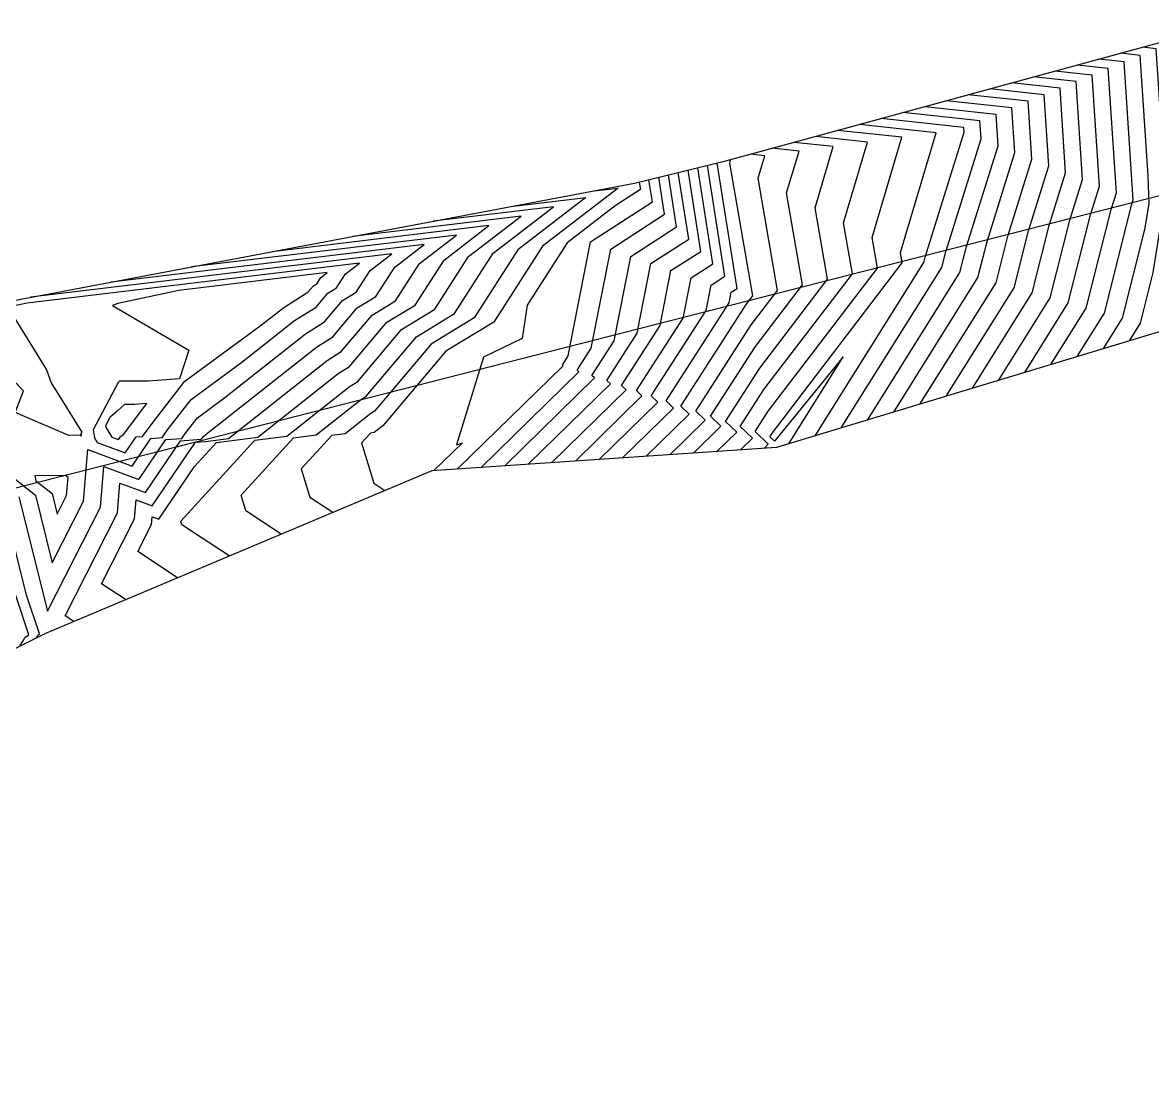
# Model space of a CAD drawing. Header units: metres. Extents: x 419533 to 423558, y 4805342 to 4807578.
# Drawn here: x 419831.6 to 419981.5, y 4805487.6 to 4805628.1 of the extents above; entities that cross this region are included whole.
import ezdxf

# ---------------------------------------------------------------- set-up
doc = ezdxf.new("R2010")
doc.units = ezdxf.units.M
for name, color, linetype in [('C-TINN-BNDY', 110, 'Continuous'), ('C-TOPO-MAJR', 9, 'Continuous'), ('C-TOPO-MINR', 8, 'Continuous')]:
    doc.layers.add(name, color=color, linetype=linetype)

# ---------------------------------------------------------------- blocks, each defined once
blk = doc.blocks.new('tower_bases_layout_1')
at = {"color": 31, "lineweight": 30, "true_color": 0xffbd7a, "elevation": 1718.01}
blk.add_lwpolyline([(423449.83, 4807399.59), (423130.59, 4807500.11), (421950.92, 4806613), (421795.04, 4806430.99), (421305.02, 4806147.04), (421305.02, 4806147.04), (420630.08, 4805770.97), (419765.16, 4805549.54), (419617.36, 4805580.09)], dxfattribs=at)
blk = doc.blocks.new('leg_extensions_profiles_1')
at = {"layer": 'C-TINN-BNDY', "color": 110, "linetype": 'Continuous', "lineweight": -3, "flags": 128}
blk.add_lwpolyline([(419983.09, 4805587.31), (419931.61, 4805571.72), (419885.86, 4805568.64), (419834.59, 4805547.05), (419779.05, 4805519.4), (419771.17, 4805516.39), (419709.29, 4805488.35), (419650.7, 4805487.57), (419649.3, 4805488.03), (419632.07, 4805498.6), (419600.04, 4805585.55), (419597, 4805589.76), (419597, 4805589.76), (419600.98, 4805595.33), (419605.48, 4805596.53), (419616.47, 4805598.67), (419620.51, 4805598.17), (419623.11, 4805597.79), (419656.56, 4805587.31), (419727.7, 4805575.56), (419825.47, 4805590.32), (419912.73, 4805606.8), (419924.85, 4805609.76), (419987.12, 4805626.76)], dxfattribs=at)
at = {"layer": 'C-TOPO-MAJR', "color": 9, "linetype": 'Continuous', "lineweight": -3, "flags": 128}
for points, elevation in [([(419971.48, 4805583.8), (419975.09, 4805589.56), (419978.74, 4805604.02), (419978.92, 4805604.61), (419977.72, 4805622.91), (419974.36, 4805623.27)], 1525), ([(419954.09, 4805578.53), (419963.11, 4805592.93), (419965.02, 4805600.5), (419967.71, 4805609.1), (419967.09, 4805618.56), (419959.92, 4805619.33)], 1520), ([(419936.71, 4805573.27), (419951.13, 4805596.29), (419951.31, 4805596.98), (419956.49, 4805613.59), (419956.45, 4805614.21), (419945.47, 4805615.39)], 1515), ([(419920.56, 4805570.98), (419924.21, 4805574.56), (419922.85, 4805575.87), (419928.8, 4805585.13), (419935.04, 4805593.32), (419932.93, 4805605.53), (419934.58, 4805611.06), (419931.03, 4805611.44)], 1510), ([(419904.92, 4805569.92), (419913.74, 4805578.57), (419913.01, 4805579.27), (419919.21, 4805588.91), (419920.25, 4805594.24), (419923.15, 4805596.12), (419921.15, 4805608.85)], 1505), ([(419889.28, 4805568.87), (419903.27, 4805582.58), (419903.18, 4805582.66), (419903.96, 4805583.89), (419906.93, 4805599.01), (419915.14, 4805604.33), (419914.67, 4805607.27)], 1500), ([(419858.99, 4805557.33), (419852.7, 4805561.47), (419852.56, 4805561.94), (419862.4, 4805572.69), (419866.64, 4805573.24), (419874.89, 4805579.77), (419876.06, 4805580.5), (419881.86, 4805587.39), (419886.27, 4805590.08), (419890.75, 4805597.06), (419897.72, 4805602.43), (419875.35, 4805599.74)], 1495), ([(419826.88, 4805570.44), (419833.28, 4805565.39), (419835.51, 4805556.43), (419839.66, 4805564.58), (419840.21, 4805571.44), (419846.09, 4805569.25), (419848.59, 4805572.94), (419850.08, 4805573.07), (419850.94, 4805574.24), (419853.92, 4805578.09), (419860.67, 4805583.04), (419867.66, 4805588.57), (419870.53, 4805590.37), (419872.06, 4805592.2), (419873.23, 4805592.91), (419874.42, 4805594.77), (419876.27, 4805596.19), (419832.16, 4805590.89), (419829.62, 4805590.35), (419834.74, 4805582.04), (419835.36, 4805580.31), (419839.43, 4805573.78), (419839.31, 4805573.54), (419839.31, 4805573.54), (419839.36, 4805573.22), (419839.19, 4805573.35), (419837.7, 4805573.33), (419830.6, 4805576.37), (419831.71, 4805579.25), (419826.43, 4805584.64)], 1490)]:
    blk.add_lwpolyline(points, dxfattribs=dict(at, elevation=elevation))
at = {"layer": 'C-TOPO-MINR', "color": 8, "linetype": 'Continuous', "lineweight": -3, "flags": 128}
for points, elevation in [([(419978.44, 4805585.9), (419979.88, 4805588.21), (419981.58, 4805594.96), (419982.99, 4805603.76), (419982.72, 4805613.32), (419981.98, 4805624.65), (419980.13, 4805624.85)], 1527), ([(419974.96, 4805584.85), (419977.49, 4805588.89), (419980.46, 4805600.68), (419981.01, 4805604.08), (419980.9, 4805607.77), (419979.85, 4805623.78), (419977.25, 4805624.06)], 1526), ([(419964.53, 4805581.69), (419970.3, 4805590.91), (419973.25, 4805602.61), (419974.44, 4805606.41), (419973.47, 4805621.17), (419968.58, 4805621.7)], 1523), ([(419968, 4805582.75), (419972.69, 4805590.23), (419975.99, 4805603.31), (419976.68, 4805605.51), (419975.59, 4805622.04), (419971.47, 4805622.49)], 1524), ([(419957.57, 4805579.59), (419965.51, 4805592.25), (419967.76, 4805601.2), (419969.95, 4805608.2), (419969.21, 4805619.43), (419962.8, 4805620.12)], 1521), ([(419961.05, 4805580.64), (419967.9, 4805591.58), (419970.51, 4805601.91), (419972.19, 4805607.3), (419971.34, 4805620.3), (419965.69, 4805620.91)], 1522), ([(419950.62, 4805577.48), (419960.71, 4805593.6), (419962.28, 4805599.8), (419965.46, 4805610), (419964.96, 4805617.69), (419957.03, 4805618.54)], 1519), ([(419943.66, 4805575.37), (419955.92, 4805594.95), (419956.79, 4805598.39), (419960.98, 4805611.79), (419960.71, 4805615.95), (419951.25, 4805616.96)], 1517), ([(419947.14, 4805576.43), (419958.32, 4805594.27), (419959.53, 4805599.09), (419963.22, 4805610.89), (419962.83, 4805616.82), (419954.14, 4805617.75)], 1518), ([(419940.19, 4805574.32), (419953.53, 4805595.62), (419954.05, 4805597.69), (419958.73, 4805612.69), (419958.58, 4805615.08), (419948.36, 4805616.18)], 1516), ([(419933.23, 4805572.21), (419940.45, 4805583.74), (419931.34, 4805572.55), (419930.72, 4805573.15), (419931.06, 4805573.68), (419948.28, 4805596.26), (419948.05, 4805597.62), (419952.76, 4805613.51), (419942.58, 4805614.6)], 1514), ([(419926.81, 4805571.4), (419928.4, 4805572.95), (419926.78, 4805574.51), (419929.93, 4805579.41), (419941.66, 4805594.79), (419940.49, 4805601.57), (419943.67, 4805612.28), (419936.81, 4805613.02)], 1512), ([(419929.94, 4805571.61), (419930.49, 4805572.15), (419928.75, 4805573.83), (419930.49, 4805576.54), (419944.97, 4805595.53), (419944.27, 4805599.6), (419948.21, 4805612.9), (419939.7, 4805613.81)], 1513), ([(419923.69, 4805571.19), (419926.31, 4805573.76), (419924.81, 4805575.19), (419929.36, 4805582.27), (419938.35, 4805594.05), (419936.71, 4805603.55), (419939.12, 4805611.67), (419933.92, 4805612.23)], 1511), ([(419911.17, 4805570.34), (419917.93, 4805576.96), (419916.95, 4805577.91), (419925.31, 4805590.92), (419925.58, 4805592.33), (419926.35, 4805592.83), (419923.74, 4805609.48)], 1507), ([(419914.3, 4805570.56), (419920.02, 4805576.16), (419918.91, 4805577.23), (419927.67, 4805590.85), (419928.43, 4805591.85), (419925.38, 4805609.48), (419925.48, 4805609.84), (419925.25, 4805609.87)], 1508), ([(419917.43, 4805570.77), (419922.12, 4805575.36), (419920.88, 4805576.55), (419928.23, 4805587.99), (419931.74, 4805592.58), (419929.16, 4805607.5), (419930.03, 4805610.45), (419928.14, 4805610.66)], 1509), ([(419895.54, 4805569.29), (419907.46, 4805580.97), (419907.11, 4805581.3), (419910.06, 4805585.9), (419912.26, 4805597.1), (419918.34, 4805601.04), (419917.26, 4805607.9)], 1502), ([(419898.66, 4805569.5), (419909.55, 4805580.17), (419909.08, 4805580.62), (419913.11, 4805586.9), (419914.92, 4805596.15), (419919.94, 4805599.4), (419918.56, 4805608.22)], 1503), ([(419901.79, 4805569.71), (419911.65, 4805579.37), (419911.04, 4805579.95), (419916.16, 4805587.9), (419917.59, 4805595.2), (419921.55, 4805597.76), (419919.85, 4805608.54)], 1504), ([(419908.05, 4805570.13), (419915.83, 4805577.76), (419914.98, 4805578.59), (419922.26, 4805589.91), (419922.92, 4805593.29), (419924.75, 4805594.47), (419922.44, 4805609.17)], 1506), ([(419913.38, 4805606.95), (419913.53, 4805605.97), (419910.17, 4805603.79), (419903.81, 4805598.89), (419898.5, 4805590.62), (419897.84, 4805586.19), (419892.71, 4805583.71), (419889.12, 4805572.08), (419889.93, 4805572.36), (419886.15, 4805568.66)], 1499), ([(419892.41, 4805569.08), (419905.36, 4805581.77), (419905.14, 4805581.98), (419907.01, 4805584.89), (419909.59, 4805598.06), (419916.74, 4805602.69), (419915.97, 4805607.59)], 1501), ([(419896.72, 4805603.77), (419906.3, 4805604.93), (419897.28, 4805597.98), (419891.48, 4805588.94), (419885.78, 4805585.46), (419878.27, 4805576.55), (419877.79, 4805576.25), (419874.37, 4805573.54), (419872.61, 4805573.32), (419868.54, 4805568.87), (419869.68, 4805565.14), (419872.75, 4805563.12)], 1497), ([(419907.41, 4805605.79), (419910.59, 4805606.17), (419900.54, 4805598.43), (419894.09, 4805588.37), (419887.74, 4805584.5), (419879.37, 4805574.58), (419879.23, 4805574.49), (419878.23, 4805573.7), (419877.72, 4805573.63), (419876.53, 4805572.33), (419878.17, 4805566.98), (419879.63, 4805566.01)], 1498), ([(419865.87, 4805560.22), (419861.19, 4805563.31), (419860.55, 4805565.4), (419867.51, 4805573), (419870.51, 4805573.39), (419876.34, 4805578.01), (419877.16, 4805578.53), (419883.82, 4805586.43), (419888.87, 4805589.51), (419894.01, 4805597.52), (419902.01, 4805603.68), (419886.04, 4805601.76)], 1496), ([(419852.11, 4805554.43), (419846.84, 4805557.9), (419848.67, 4805561.5), (419848.76, 4805562.54), (419849.65, 4805562.21), (419854.39, 4805569.21), (419857.29, 4805572.37), (419862.78, 4805573.08), (419873.45, 4805581.53), (419874.95, 4805582.48), (419879.9, 4805588.35), (419883.66, 4805590.64), (419887.48, 4805596.6), (419893.43, 4805601.18), (419864.66, 4805597.72)], 1494), ([(419845.23, 4805551.53), (419842.03, 4805553.64), (419846.42, 4805562.27), (419846.62, 4805564.77), (419848.76, 4805563.97), (419854.49, 4805572.42), (419855.84, 4805572.53), (419858.91, 4805572.93), (419872, 4805583.29), (419873.84, 4805584.45), (419877.94, 4805589.31), (419881.05, 4805591.21), (419884.22, 4805596.14), (419889.14, 4805599.93), (419853.98, 4805595.71)], 1493), ([(419831.09, 4805565.18), (419834.88, 4805549.98), (419841.91, 4805563.81), (419842.35, 4805569.21), (419846.98, 4805567.49), (419850.56, 4805572.77), (419852.68, 4805572.94), (419853.15, 4805573.58), (419854.76, 4805575.66), (419858.42, 4805578.34), (419869.11, 4805586.81), (419871.63, 4805588.4), (419874.02, 4805591.24), (419875.84, 4805592.35), (419877.69, 4805595.22), (419880.56, 4805597.44), (419832.61, 4805591.67)], 1491), ([(419838.35, 4805548.64), (419837.22, 4805549.38), (419844.17, 4805563.04), (419844.48, 4805566.99), (419847.87, 4805565.73), (419852.52, 4805572.59), (419855.28, 4805572.82), (419855.35, 4805572.92), (419855.6, 4805573.24), (419856.16, 4805573.65), (419870.55, 4805585.05), (419872.74, 4805586.43), (419875.98, 4805590.28), (419878.45, 4805591.78), (419880.95, 4805595.68), (419884.85, 4805598.69), (419843.29, 4805593.69)], 1492), ([(419833.45, 4805546.49), (419833.41, 4805546.5), (419833.53, 4805546.66), (419833.64, 4805546.87), (419833.82, 4805546.99), (419832.1, 4805552.14), (419828.9, 4805564.98), (419826.32, 4805567.01), (419825.45, 4805568.41), (419822.56, 4805570.02), (419822.15, 4805570.7), (419822.2, 4805571.07), (419822.16, 4805572.32), (419822.86, 4805575.17), (419822.34, 4805585.47), (419820.28, 4805586.99), (419817.58, 4805587.75), (419808.89, 4805587.82)], 1492), ([(419831.37, 4805545.45), (419831.27, 4805545.49), (419831.58, 4805545.93), (419831.91, 4805546.53), (419832.42, 4805546.87), (419827.53, 4805561.45), (419826.71, 4805564.77), (419826.04, 4805565.3), (419824.75, 4805567.37), (419820.66, 4805569.64), (419820.56, 4805569.66), (419820.48, 4805569.69), (419820.5, 4805569.78), (419819.97, 4805570.77), (419820.88, 4805574.41), (419820.46, 4805582.55), (419817.17, 4805584.99), (419812.85, 4805586.21), (419798.95, 4805586.32)], 1493)]:
    blk.add_lwpolyline(points, dxfattribs=dict(at, elevation=elevation))
for points, elevation in [([(419844.41, 4805580.51), (419844.33, 4805580.43), (419844.25, 4805580.36), (419840.94, 4805574.08), (419841.13, 4805572.99), (419841.48, 4805572.39), (419845.2, 4805571.01), (419846.63, 4805573.12), (419847.48, 4805573.19), (419848.74, 4805574.9), (419853.08, 4805580.52), (419862.93, 4805587.73), (419866.21, 4805590.33), (419869.42, 4805592.35), (419870.11, 4805593.16), (419870.63, 4805593.48), (419871.16, 4805594.31), (419871.98, 4805594.94), (419852.31, 4805592.58), (419844.19, 4805590.86), (419843.48, 4805590.58), (419853.61, 4805584.66), (419852.4, 4805580.83), (419848.26, 4805580.55), (419844.41, 4805580.51)], 1489), ([(419845.09, 4805577.43), (419844.13, 4805576.53), (419843.14, 4805575.7), (419842.57, 4805574.61), (419842.6, 4805574.42), (419843.39, 4805573.11), (419844.31, 4805572.77), (419844.66, 4805573.29), (419844.87, 4805573.31), (419846.53, 4805575.56), (419848.07, 4805577.56), (419846.37, 4805577.45), (419845.09, 4805577.43)], 1488), ([(419837.26, 4805568), (419833.19, 4805567.94), (419833.33, 4805567.29), (419835.48, 4805565.6), (419836.15, 4805562.89), (419837.4, 4805565.35), (419837.6, 4805567.75), (419837.26, 4805568)], 1489)]:
    blk.add_lwpolyline(points, close=True, dxfattribs=dict(at, elevation=elevation))

msp = doc.modelspace()

# ---------------------------------------------------------------- linework, layer by layer
at = {"layer": 'C-TOPO-MAJR', "color": 9, "linetype": 'Continuous', "lineweight": -3, "flags": 128}
for points, elevation in [([(419971.48, 4805583.8), (419975.09, 4805589.56), (419978.74, 4805604.02), (419978.92, 4805604.61), (419977.72, 4805622.91), (419974.36, 4805623.27)], 1525), ([(419954.09, 4805578.53), (419963.11, 4805592.93), (419965.02, 4805600.5), (419967.71, 4805609.1), (419967.09, 4805618.56), (419959.92, 4805619.33)], 1520), ([(419936.71, 4805573.27), (419951.13, 4805596.29), (419951.31, 4805596.98), (419956.49, 4805613.59), (419956.45, 4805614.21), (419945.47, 4805615.39)], 1515), ([(419920.56, 4805570.98), (419924.21, 4805574.56), (419922.85, 4805575.87), (419928.8, 4805585.13), (419935.04, 4805593.32), (419932.93, 4805605.53), (419934.58, 4805611.06), (419931.03, 4805611.44)], 1510), ([(419904.92, 4805569.92), (419913.74, 4805578.57), (419913.01, 4805579.27), (419919.21, 4805588.91), (419920.25, 4805594.24), (419923.15, 4805596.12), (419921.15, 4805608.85)], 1505), ([(419889.28, 4805568.87), (419903.27, 4805582.58), (419903.18, 4805582.66), (419903.96, 4805583.89), (419906.93, 4805599.01), (419915.14, 4805604.33), (419914.67, 4805607.27)], 1500), ([(419858.99, 4805557.33), (419852.7, 4805561.47), (419852.56, 4805561.94), (419862.4, 4805572.69), (419866.64, 4805573.24), (419874.89, 4805579.77), (419876.06, 4805580.5), (419881.86, 4805587.39), (419886.27, 4805590.08), (419890.75, 4805597.06), (419897.72, 4805602.43), (419875.35, 4805599.74)], 1495), ([(419826.88, 4805570.44), (419833.28, 4805565.39), (419835.51, 4805556.43), (419839.66, 4805564.58), (419840.21, 4805571.44), (419846.09, 4805569.25), (419848.59, 4805572.94), (419850.08, 4805573.07), (419850.94, 4805574.24), (419853.92, 4805578.09), (419860.67, 4805583.04), (419867.66, 4805588.57), (419870.53, 4805590.37), (419872.06, 4805592.2), (419873.23, 4805592.91), (419874.42, 4805594.77), (419876.27, 4805596.19), (419832.16, 4805590.89), (419829.62, 4805590.35), (419834.74, 4805582.04), (419835.36, 4805580.31), (419839.43, 4805573.78), (419839.31, 4805573.54), (419839.31, 4805573.54), (419839.36, 4805573.22), (419839.19, 4805573.35), (419837.7, 4805573.33), (419830.6, 4805576.37), (419831.71, 4805579.25), (419826.43, 4805584.64)], 1490)]:
    msp.add_lwpolyline(points, dxfattribs=dict(at, elevation=elevation))
at = {"layer": 'C-TOPO-MINR', "color": 8, "linetype": 'Continuous', "lineweight": -3, "flags": 128}
for points, elevation in [([(419978.44, 4805585.9), (419979.88, 4805588.21), (419981.58, 4805594.96), (419982.99, 4805603.76), (419982.72, 4805613.32), (419981.98, 4805624.65), (419980.13, 4805624.85)], 1527), ([(419974.96, 4805584.85), (419977.49, 4805588.89), (419980.46, 4805600.68), (419981.01, 4805604.08), (419980.9, 4805607.77), (419979.85, 4805623.78), (419977.25, 4805624.06)], 1526), ([(419964.53, 4805581.69), (419970.3, 4805590.91), (419973.25, 4805602.61), (419974.44, 4805606.41), (419973.47, 4805621.17), (419968.58, 4805621.7)], 1523), ([(419968, 4805582.75), (419972.69, 4805590.23), (419975.99, 4805603.31), (419976.68, 4805605.51), (419975.59, 4805622.04), (419971.47, 4805622.49)], 1524), ([(419957.57, 4805579.59), (419965.51, 4805592.25), (419967.76, 4805601.2), (419969.95, 4805608.2), (419969.21, 4805619.43), (419962.8, 4805620.12)], 1521), ([(419961.05, 4805580.64), (419967.9, 4805591.58), (419970.51, 4805601.91), (419972.19, 4805607.3), (419971.34, 4805620.3), (419965.69, 4805620.91)], 1522), ([(419950.62, 4805577.48), (419960.71, 4805593.6), (419962.28, 4805599.8), (419965.46, 4805610), (419964.96, 4805617.69), (419957.03, 4805618.54)], 1519), ([(419943.66, 4805575.37), (419955.92, 4805594.95), (419956.79, 4805598.39), (419960.98, 4805611.79), (419960.71, 4805615.95), (419951.25, 4805616.96)], 1517), ([(419947.14, 4805576.43), (419958.32, 4805594.27), (419959.53, 4805599.09), (419963.22, 4805610.89), (419962.83, 4805616.82), (419954.14, 4805617.75)], 1518), ([(419940.19, 4805574.32), (419953.53, 4805595.62), (419954.05, 4805597.69), (419958.73, 4805612.69), (419958.58, 4805615.08), (419948.36, 4805616.18)], 1516), ([(419933.23, 4805572.21), (419940.45, 4805583.74), (419931.34, 4805572.55), (419930.72, 4805573.15), (419931.06, 4805573.68), (419948.28, 4805596.26), (419948.05, 4805597.62), (419952.76, 4805613.51), (419942.58, 4805614.6)], 1514), ([(419926.81, 4805571.4), (419928.4, 4805572.95), (419926.78, 4805574.51), (419929.93, 4805579.41), (419941.66, 4805594.79), (419940.49, 4805601.57), (419943.67, 4805612.28), (419936.81, 4805613.02)], 1512), ([(419929.94, 4805571.61), (419930.49, 4805572.15), (419928.75, 4805573.83), (419930.49, 4805576.54), (419944.97, 4805595.53), (419944.27, 4805599.6), (419948.21, 4805612.9), (419939.7, 4805613.81)], 1513), ([(419923.69, 4805571.19), (419926.31, 4805573.76), (419924.81, 4805575.19), (419929.36, 4805582.27), (419938.35, 4805594.05), (419936.71, 4805603.55), (419939.12, 4805611.67), (419933.92, 4805612.23)], 1511), ([(419911.17, 4805570.34), (419917.93, 4805576.96), (419916.95, 4805577.91), (419925.31, 4805590.92), (419925.58, 4805592.33), (419926.35, 4805592.83), (419923.74, 4805609.48)], 1507), ([(419914.3, 4805570.56), (419920.02, 4805576.16), (419918.91, 4805577.23), (419927.67, 4805590.85), (419928.43, 4805591.85), (419925.38, 4805609.48), (419925.48, 4805609.84), (419925.25, 4805609.87)], 1508), ([(419917.43, 4805570.77), (419922.12, 4805575.36), (419920.88, 4805576.55), (419928.23, 4805587.99), (419931.74, 4805592.58), (419929.16, 4805607.5), (419930.03, 4805610.45), (419928.14, 4805610.66)], 1509), ([(419895.54, 4805569.29), (419907.46, 4805580.97), (419907.11, 4805581.3), (419910.06, 4805585.9), (419912.26, 4805597.1), (419918.34, 4805601.04), (419917.26, 4805607.9)], 1502), ([(419898.66, 4805569.5), (419909.55, 4805580.17), (419909.08, 4805580.62), (419913.11, 4805586.9), (419914.92, 4805596.15), (419919.94, 4805599.4), (419918.56, 4805608.22)], 1503), ([(419901.79, 4805569.71), (419911.65, 4805579.37), (419911.04, 4805579.95), (419916.16, 4805587.9), (419917.59, 4805595.2), (419921.55, 4805597.76), (419919.85, 4805608.54)], 1504), ([(419908.05, 4805570.13), (419915.83, 4805577.76), (419914.98, 4805578.59), (419922.26, 4805589.91), (419922.92, 4805593.29), (419924.75, 4805594.47), (419922.44, 4805609.17)], 1506), ([(419913.38, 4805606.95), (419913.53, 4805605.97), (419910.17, 4805603.79), (419903.81, 4805598.89), (419898.5, 4805590.62), (419897.84, 4805586.19), (419892.71, 4805583.71), (419889.12, 4805572.08), (419889.93, 4805572.36), (419886.15, 4805568.66)], 1499), ([(419892.41, 4805569.08), (419905.36, 4805581.77), (419905.14, 4805581.98), (419907.01, 4805584.89), (419909.59, 4805598.06), (419916.74, 4805602.69), (419915.97, 4805607.59)], 1501), ([(419896.72, 4805603.77), (419906.3, 4805604.93), (419897.28, 4805597.98), (419891.48, 4805588.94), (419885.78, 4805585.46), (419878.27, 4805576.55), (419877.79, 4805576.25), (419874.37, 4805573.54), (419872.61, 4805573.32), (419868.54, 4805568.87), (419869.68, 4805565.14), (419872.75, 4805563.12)], 1497), ([(419907.41, 4805605.79), (419910.59, 4805606.17), (419900.54, 4805598.43), (419894.09, 4805588.37), (419887.74, 4805584.5), (419879.37, 4805574.58), (419879.23, 4805574.49), (419878.23, 4805573.7), (419877.72, 4805573.63), (419876.53, 4805572.33), (419878.17, 4805566.98), (419879.63, 4805566.01)], 1498), ([(419865.87, 4805560.22), (419861.19, 4805563.31), (419860.55, 4805565.4), (419867.51, 4805573), (419870.51, 4805573.39), (419876.34, 4805578.01), (419877.16, 4805578.53), (419883.82, 4805586.43), (419888.87, 4805589.51), (419894.01, 4805597.52), (419902.01, 4805603.68), (419886.04, 4805601.76)], 1496), ([(419852.11, 4805554.43), (419846.84, 4805557.9), (419848.67, 4805561.5), (419848.76, 4805562.54), (419849.65, 4805562.21), (419854.39, 4805569.21), (419857.29, 4805572.37), (419862.78, 4805573.08), (419873.45, 4805581.53), (419874.95, 4805582.48), (419879.9, 4805588.35), (419883.66, 4805590.64), (419887.48, 4805596.6), (419893.43, 4805601.18), (419864.66, 4805597.72)], 1494), ([(419845.23, 4805551.53), (419842.03, 4805553.64), (419846.42, 4805562.27), (419846.62, 4805564.77), (419848.76, 4805563.97), (419854.49, 4805572.42), (419855.84, 4805572.53), (419858.91, 4805572.93), (419872, 4805583.29), (419873.84, 4805584.45), (419877.94, 4805589.31), (419881.05, 4805591.21), (419884.22, 4805596.14), (419889.14, 4805599.93), (419853.98, 4805595.71)], 1493), ([(419831.09, 4805565.18), (419834.88, 4805549.98), (419841.91, 4805563.81), (419842.35, 4805569.21), (419846.98, 4805567.49), (419850.56, 4805572.77), (419852.68, 4805572.94), (419853.15, 4805573.58), (419854.76, 4805575.66), (419858.42, 4805578.34), (419869.11, 4805586.81), (419871.63, 4805588.4), (419874.02, 4805591.24), (419875.84, 4805592.35), (419877.69, 4805595.22), (419880.56, 4805597.44), (419832.61, 4805591.67)], 1491), ([(419838.35, 4805548.64), (419837.22, 4805549.38), (419844.17, 4805563.04), (419844.48, 4805566.99), (419847.87, 4805565.73), (419852.52, 4805572.59), (419855.28, 4805572.82), (419855.35, 4805572.92), (419855.6, 4805573.24), (419856.16, 4805573.65), (419870.55, 4805585.05), (419872.74, 4805586.43), (419875.98, 4805590.28), (419878.45, 4805591.78), (419880.95, 4805595.68), (419884.85, 4805598.69), (419843.29, 4805593.69)], 1492), ([(419833.45, 4805546.49), (419833.41, 4805546.5), (419833.53, 4805546.66), (419833.64, 4805546.87), (419833.82, 4805546.99), (419832.1, 4805552.14), (419828.9, 4805564.98), (419826.32, 4805567.01), (419825.45, 4805568.41), (419822.56, 4805570.02), (419822.15, 4805570.7), (419822.2, 4805571.07), (419822.16, 4805572.32), (419822.86, 4805575.17), (419822.34, 4805585.47), (419820.28, 4805586.99), (419817.58, 4805587.75), (419808.89, 4805587.82)], 1492), ([(419831.37, 4805545.45), (419831.27, 4805545.49), (419831.58, 4805545.93), (419831.91, 4805546.53), (419832.42, 4805546.87), (419827.53, 4805561.45), (419826.71, 4805564.77), (419826.04, 4805565.3), (419824.75, 4805567.37), (419820.66, 4805569.64), (419820.56, 4805569.66), (419820.48, 4805569.69), (419820.5, 4805569.78), (419819.97, 4805570.77), (419820.88, 4805574.41), (419820.46, 4805582.55), (419817.17, 4805584.99), (419812.85, 4805586.21), (419798.95, 4805586.32)], 1493)]:
    msp.add_lwpolyline(points, dxfattribs=dict(at, elevation=elevation))
for points, elevation in [([(419844.41, 4805580.51), (419844.33, 4805580.43), (419844.25, 4805580.36), (419840.94, 4805574.08), (419841.13, 4805572.99), (419841.48, 4805572.39), (419845.2, 4805571.01), (419846.63, 4805573.12), (419847.48, 4805573.19), (419848.74, 4805574.9), (419853.08, 4805580.52), (419862.93, 4805587.73), (419866.21, 4805590.33), (419869.42, 4805592.35), (419870.11, 4805593.16), (419870.63, 4805593.48), (419871.16, 4805594.31), (419871.98, 4805594.94), (419852.31, 4805592.58), (419844.19, 4805590.86), (419843.48, 4805590.58), (419853.61, 4805584.66), (419852.4, 4805580.83), (419848.26, 4805580.55), (419844.41, 4805580.51)], 1489), ([(419845.09, 4805577.43), (419844.13, 4805576.53), (419843.14, 4805575.7), (419842.57, 4805574.61), (419842.6, 4805574.42), (419843.39, 4805573.11), (419844.31, 4805572.77), (419844.66, 4805573.29), (419844.87, 4805573.31), (419846.53, 4805575.56), (419848.07, 4805577.56), (419846.37, 4805577.45), (419845.09, 4805577.43)], 1488), ([(419837.26, 4805568), (419833.19, 4805567.94), (419833.33, 4805567.29), (419835.48, 4805565.6), (419836.15, 4805562.89), (419837.4, 4805565.35), (419837.6, 4805567.75), (419837.26, 4805568)], 1489)]:
    msp.add_lwpolyline(points, close=True, dxfattribs=dict(at, elevation=elevation))

# ---------------------------------------------------------------- block references
for name in ['leg_extensions_profiles_1', 'tower_bases_layout_1']:
    msp.add_blockref(name, (0, 0))

doc.saveas('drawing.dxf')
